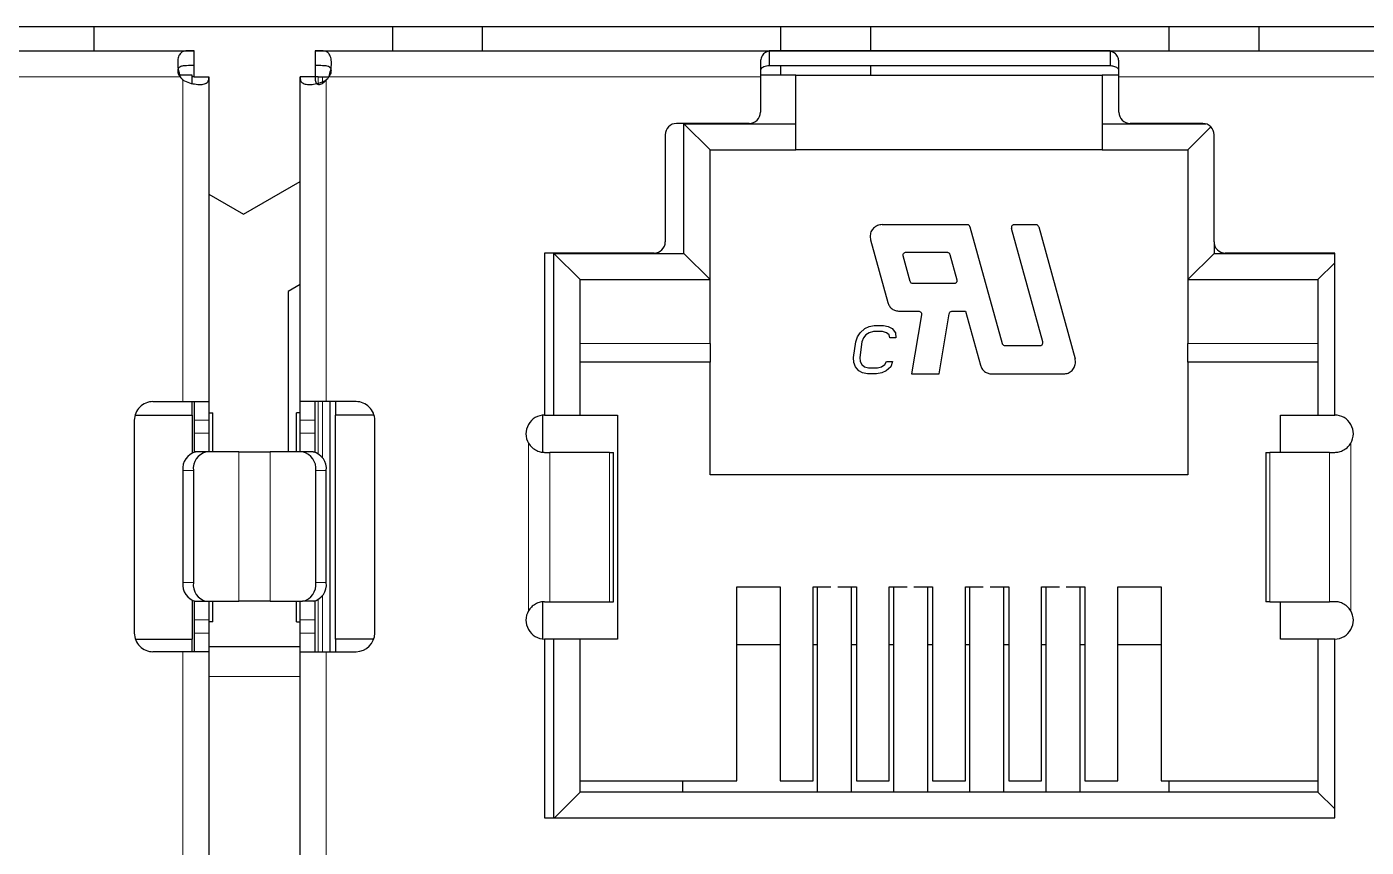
# Model space of a CAD drawing. Extents: x -260425 to 1294666, y -169889 to -2349.
# Drawn here: x 1001306 to 1001485.4, y -26464.4 to -26354.5 of the extents above; entities that cross this region are included whole.
import ezdxf

# ---------------------------------------------------------------- set-up
doc = ezdxf.new("R2010")
doc.units = 0
doc.header["$LTSCALE"] = 100
doc.layers.add('case', color=7, linetype='Continuous')

# ---------------------------------------------------------------- blocks, each defined once
blk = doc.blocks.new('АТС')
at = {"layer": 'case', "lineweight": 25}
for points in [[(3427, 113.99), (3427, 113.99), (1965, 113.99), (1965, 113.99)], [(2858, 113.99), (2858, 113.99), (2858, 110.79), (2858, 110.79)], [(2898, 110.79), (2898, 110.79), (2898, 113.99), (2898, 113.99)], [(2910, 113.99), (2910, 113.99), (2910, 110.79), (2910, 110.79)], [(2950, 110.79), (2950, 110.79), (2950, 113.99), (2950, 113.99)], [(2962, 113.99), (2962, 113.99), (2962, 110.79), (2962, 110.79)], [(3002, 110.79), (3002, 110.79), (3002, 113.99), (3002, 113.99)], [(3014, 113.99), (3014, 113.99), (3014, 110.79), (3014, 110.79)], [(2704.1, 110.79), (2704.1, 110.79), (2871.4, 110.79), (2871.4, 110.79)], [(2871.4, 108.79), (2871.4, 108.79), (2871.4, 110.79), (2871.4, 110.79)], [(2887.6, 110.79), (2887.6, 110.79), (2887.6, 108.79), (2887.6, 108.79)], [(2887.6, 110.79), (2887.6, 110.79), (3054.9, 110.79), (3054.9, 110.79)], [(2994.08, 110.76), (2994.08, 110.76), (2948.42, 110.76), (2948.42, 110.76)], [(2948.42, 110.76), (2948.42, 110.76), (2948.42, 108.78), (2948.42, 108.78)], [(2994.08, 110.76), (2994.08, 110.76), (2994.08, 108.78), (2994.08, 108.78)], [(2871.4, 107.29), (2871.4, 107.29), (2871.4, 108.79), (2871.4, 108.79)], [(2887.6, 108.79), (2887.6, 108.79), (2887.6, 107.29), (2887.6, 107.29)], [(2947.25, 109.29), (2947.25, 109.29), (2947.25, 107.29), (2947.25, 107.29)], [(2994.08, 108.78), (2994.08, 108.78), (2948.42, 108.78), (2948.42, 108.78)], [(2950, 107.49), (2950, 107.49), (2950, 108.78), (2950, 108.78)], [(2962, 108.78), (2962, 108.78), (2962, 107.49), (2962, 107.49)], [(2995.25, 107.29), (2995.25, 107.29), (2995.25, 109.29), (2995.25, 109.29)], [(2871.15, 107.49), (2871.15, 107.49), (2869.4, 107.49), (2869.4, 107.49)], [(2869.54, 107.29), (2869.64, 107.13), (2869.76, 106.99), (2869.9, 106.86)], [(2871.15, 106.37), (2871.15, 106.37), (2871.15, 107.49), (2871.15, 107.49)], [(2871.4, 107.29), (2871.4, 107.29), (2871.15, 107.29), (2871.15, 107.29)], [(2871.4, 107.29), (2871.4, 107.29), (2873.4, 107.29), (2873.4, 107.29)], [(2873.4, 107.29), (2873.4, 107.29), (2873.4, 63.79), (2873.4, 63.79)], [(2887.6, 107.29), (2887.6, 107.29), (2885.6, 107.29), (2885.6, 107.29)], [(2885.6, 63.79), (2885.6, 63.79), (2885.6, 107.29), (2885.6, 107.29)], [(2888.04, 107.29), (2888.04, 107.29), (2887.6, 107.29), (2887.6, 107.29)], [(2888.04, 107.29), (2888.04, 107.29), (2888.58, 107.29), (2888.58, 107.29)], [(2888.58, 107.29), (2888.58, 107.29), (2889.46, 107.29), (2889.46, 107.29)], [(2889.1, 106.86), (2889.24, 106.99), (2889.36, 107.13), (2889.46, 107.29)], [(2952, 107.49), (2952, 107.49), (2947.25, 107.49), (2947.25, 107.49)], [(2947.25, 107.29), (2947.25, 107.29), (2947.25, 102.54), (2947.25, 102.54)], [(2952, 100.99), (2952, 100.99), (2952, 107.49), (2952, 107.49)], [(2952, 107.49), (2952, 107.49), (2993, 107.49), (2993, 107.49)], [(2993, 107.49), (2993, 107.49), (2993, 100.99), (2993, 100.99)], [(2995.25, 107.49), (2995.25, 107.49), (2993, 107.49), (2993, 107.49)], [(2995.25, 102.54), (2995.25, 102.54), (2995.25, 107.29), (2995.25, 107.29)], [(2945.75, 101.04), (2946.58, 101.04), (2947.25, 101.71), (2947.25, 102.54)], [(2945.75, 101.04), (2945.75, 101.04), (2936, 101.04), (2936, 101.04)], [(2937, 100.99), (2937, 100.99), (2952, 100.99), (2952, 100.99)], [(2937, 83.64), (2937, 83.64), (2937, 100.99), (2937, 100.99)], [(2937, 100.99), (2937, 100.99), (2940.5, 97.49), (2940.5, 97.49)], [(2952, 97.49), (2952, 97.49), (2952, 100.99), (2952, 100.99)], [(2993, 100.99), (2993, 100.99), (3006.88, 100.99), (3006.88, 100.99)], [(2993, 100.99), (2993, 100.99), (2993, 97.49), (2993, 97.49)], [(3006.5, 101.04), (3006.5, 101.04), (2996.75, 101.04), (2996.75, 101.04)], [(3007.58, 100.57), (3007.58, 100.57), (3004.5, 97.49), (3004.5, 97.49)], [(2934.5, 99.54), (2934.5, 99.54), (2934.5, 85.19), (2934.5, 85.19)], [(3008, 85.19), (3008, 85.19), (3008, 99.54), (3008, 99.54)], [(2940.5, 97.49), (2940.5, 97.49), (2952, 97.49), (2952, 97.49)], [(2940.5, 80.14), (2940.5, 80.14), (2940.5, 97.49), (2940.5, 97.49)], [(2993, 97.49), (2993, 97.49), (2952, 97.49), (2952, 97.49)], [(2993, 97.49), (2993, 97.49), (3004.5, 97.49), (3004.5, 97.49)], [(3004.5, 97.49), (3004.5, 97.49), (3004.5, 80.14), (3004.5, 80.14)], [(2878, 88.9), (2878, 88.9), (2885.6, 93.29), (2885.6, 93.29)], [(2873.4, 91.55), (2873.4, 91.55), (2878, 88.9), (2878, 88.9)], [(2963.53, 87.49), (2963.53, 87.49), (2974.92, 87.49), (2974.92, 87.49)], [(2975.31, 87.2), (2975.31, 87.2), (2979.62, 71.59), (2979.62, 71.59)], [(2980.85, 87.09), (2980.85, 87.09), (2980.87, 86.99), (2980.87, 86.99)], [(2985.06, 71.8), (2985.06, 71.8), (2980.87, 86.99), (2980.87, 86.99)], [(2981.25, 87.49), (2981.25, 87.49), (2984.12, 87.49), (2984.12, 87.49)], [(2984.51, 87.2), (2984.51, 87.2), (2989.39, 69.52), (2989.39, 69.52)], [(2933, 83.69), (2933.83, 83.69), (2934.5, 84.36), (2934.5, 85.19)], [(2961.93, 85.89), (2961.93, 85.89), (2961.99, 85.47), (2961.99, 85.47)], [(2961.99, 85.47), (2961.99, 85.47), (2964.3, 77.07), (2964.3, 77.07)], [(3008, 85.19), (3008, 85.19), (3008, 83.64), (3008, 83.64)], [(2933, 83.69), (2933, 83.69), (2918.35, 83.69), (2918.35, 83.69)], [(2918.35, 83.69), (2918.35, 83.69), (2918.35, 61.99), (2918.35, 61.99)], [(2919.6, 83.64), (2919.6, 83.64), (2937, 83.64), (2937, 83.64)], [(2919.6, 61.99), (2919.6, 61.99), (2919.6, 83.64), (2919.6, 83.64)], [(2919.6, 83.64), (2919.6, 83.64), (2923.1, 80.14), (2923.1, 80.14)], [(2937, 83.64), (2937, 83.64), (2940.5, 80.14), (2940.5, 80.14)], [(2966.37, 83.29), (2966.37, 83.29), (2966.35, 83.39), (2966.35, 83.39)], [(2967.31, 79.89), (2967.31, 79.89), (2966.37, 83.29), (2966.37, 83.29)], [(2966.75, 83.79), (2966.75, 83.79), (2972.22, 83.79), (2972.22, 83.79)], [(2972.61, 83.5), (2972.61, 83.5), (2973.55, 80.1), (2973.55, 80.1)], [(3008, 83.64), (3008, 83.64), (3004.5, 80.14), (3004.5, 80.14)], [(3008, 83.64), (3008, 83.64), (3024.15, 83.64), (3024.15, 83.64)], [(3024.15, 83.69), (3024.15, 83.69), (3009.5, 83.69), (3009.5, 83.69)], [(3024.15, 61.99), (3024.15, 61.99), (3024.15, 83.69), (3024.15, 83.69)], [(3021.9, 80.14), (3021.9, 80.14), (3024.15, 82.39), (3024.15, 82.39)], [(2885.6, 79.46), (2885.6, 79.46), (2884, 78.54), (2884, 78.54)], [(2923.1, 61.99), (2923.1, 61.99), (2923.1, 80.14), (2923.1, 80.14)], [(2923.1, 80.14), (2923.1, 80.14), (2940.5, 80.14), (2940.5, 80.14)], [(2940.5, 71.59), (2940.5, 71.59), (2940.5, 80.14), (2940.5, 80.14)], [(2973.16, 79.59), (2973.16, 79.59), (2967.69, 79.59), (2967.69, 79.59)], [(2973.55, 80.1), (2973.55, 80.1), (2973.56, 79.99), (2973.56, 79.99)], [(3004.5, 80.14), (3004.5, 80.14), (3021.9, 80.14), (3021.9, 80.14)], [(3004.5, 80.14), (3004.5, 80.14), (3004.5, 71.59), (3004.5, 71.59)], [(3021.9, 80.14), (3021.9, 80.14), (3021.9, 61.99), (3021.9, 61.99)], [(2884, 78.54), (2884, 78.54), (2884, 57.04), (2884, 57.04)], [(2965.85, 75.89), (2965.85, 75.89), (2968.43, 75.89), (2968.43, 75.89)], [(2968.82, 75.43), (2968.82, 75.43), (2967.5, 67.49), (2967.5, 67.49)], [(2968.83, 75.49), (2968.83, 75.49), (2968.82, 75.43), (2968.82, 75.43)], [(2971.2, 67.49), (2971.2, 67.49), (2972.54, 75.56), (2972.54, 75.56)], [(2972.94, 75.89), (2972.94, 75.89), (2974.71, 75.89), (2974.71, 75.89)], [(2974.71, 75.89), (2974.71, 75.89), (2976.7, 68.67), (2976.7, 68.67)], [(2960.6, 73.02), (2960.6, 73.02), (2961.22, 73.58), (2961.22, 73.58)], [(2961.22, 73.58), (2961.22, 73.58), (2961.8, 73.85), (2961.8, 73.85)], [(2961.8, 73.85), (2961.8, 73.85), (2962.5, 73.99), (2962.5, 73.99)], [(2962.5, 73.99), (2962.5, 73.99), (2963.72, 73.99), (2963.72, 73.99)], [(2963.72, 73.99), (2963.72, 73.99), (2964.37, 73.85), (2964.37, 73.85)], [(2964.37, 73.85), (2964.37, 73.85), (2964.88, 73.58), (2964.88, 73.58)], [(2964.88, 73.58), (2964.88, 73.58), (2965.34, 73.02), (2965.34, 73.02)], [(2959.73, 69.71), (2959.73, 69.71), (2960.02, 71.78), (2960.02, 71.78)], [(2960.02, 71.78), (2960.02, 71.78), (2960.25, 72.47), (2960.25, 72.47)], [(2960.25, 72.47), (2960.25, 72.47), (2960.6, 73.02), (2960.6, 73.02)], [(2960.83, 71.78), (2960.83, 71.78), (2960.54, 69.71), (2960.54, 69.71)], [(2961.04, 72.33), (2961.04, 72.33), (2960.83, 71.78), (2960.83, 71.78)], [(2961.37, 72.75), (2961.37, 72.75), (2961.04, 72.33), (2961.04, 72.33)], [(2961.82, 73.02), (2961.82, 73.02), (2961.37, 72.75), (2961.37, 72.75)], [(2962.38, 73.16), (2962.38, 73.16), (2961.82, 73.02), (2961.82, 73.02)], [(2963.6, 73.16), (2963.6, 73.16), (2962.38, 73.16), (2962.38, 73.16)], [(2964.12, 73.02), (2964.12, 73.02), (2963.6, 73.16), (2963.6, 73.16)], [(2964.49, 72.75), (2964.49, 72.75), (2964.12, 73.02), (2964.12, 73.02)], [(2964.56, 72.33), (2964.56, 72.33), (2964.49, 72.75), (2964.49, 72.75)], [(2965.38, 72.33), (2965.38, 72.33), (2964.56, 72.33), (2964.56, 72.33)], [(2965.34, 73.02), (2965.34, 73.02), (2965.38, 72.33), (2965.38, 72.33)], [(2985.07, 71.69), (2985.07, 71.69), (2985.06, 71.8), (2985.06, 71.8)], [(2980, 71.29), (2980, 71.29), (2984.67, 71.29), (2984.67, 71.29)], [(2940.5, 69.09), (2940.5, 69.09), (2923.1, 69.09), (2923.1, 69.09)], [(2940.5, 53.99), (2940.5, 53.99), (2940.5, 69.09), (2940.5, 69.09)], [(2959.77, 69.01), (2959.77, 69.01), (2959.73, 69.71), (2959.73, 69.71)], [(2959.96, 68.46), (2959.96, 68.46), (2959.77, 69.01), (2959.77, 69.01)], [(2960.42, 67.91), (2960.42, 67.91), (2959.96, 68.46), (2959.96, 68.46)], [(2960.54, 69.71), (2960.54, 69.71), (2960.6, 69.15), (2960.6, 69.15)], [(2960.6, 69.15), (2960.6, 69.15), (2960.81, 68.74), (2960.81, 68.74)], [(2960.81, 68.74), (2960.81, 68.74), (2961.18, 68.46), (2961.18, 68.46)], [(2961.18, 68.46), (2961.18, 68.46), (2961.7, 68.32), (2961.7, 68.32)], [(2961.7, 68.32), (2961.7, 68.32), (2962.92, 68.32), (2962.92, 68.32)], [(2962.92, 68.32), (2962.92, 68.32), (2963.48, 68.46), (2963.48, 68.46)], [(2963.48, 68.46), (2963.48, 68.46), (2963.92, 68.74), (2963.92, 68.74)], [(2963.92, 68.74), (2963.92, 68.74), (2964.12, 69.15), (2964.12, 69.15)], [(2964.7, 68.46), (2964.7, 68.46), (2964.08, 67.91), (2964.08, 67.91)], [(2964.12, 69.15), (2964.12, 69.15), (2964.93, 69.15), (2964.93, 69.15)], [(2964.93, 69.15), (2964.93, 69.15), (2964.7, 68.46), (2964.7, 68.46)], [(2989.44, 69.09), (2989.44, 69.09), (2989.39, 69.52), (2989.39, 69.52)], [(3021.9, 69.09), (3021.9, 69.09), (3004.5, 69.09), (3004.5, 69.09)], [(3004.5, 69.09), (3004.5, 69.09), (3004.5, 53.99), (3004.5, 53.99)], [(2960.92, 67.63), (2960.92, 67.63), (2960.42, 67.91), (2960.42, 67.91)], [(2961.58, 67.49), (2961.58, 67.49), (2960.92, 67.63), (2960.92, 67.63)], [(2962.8, 67.49), (2962.8, 67.49), (2961.58, 67.49), (2961.58, 67.49)], [(2963.5, 67.63), (2963.5, 67.63), (2962.8, 67.49), (2962.8, 67.49)], [(2964.08, 67.91), (2964.08, 67.91), (2963.5, 67.63), (2963.5, 67.63)], [(2967.5, 67.49), (2967.5, 67.49), (2971.2, 67.49), (2971.2, 67.49)], [(2978.24, 67.49), (2978.24, 67.49), (2987.84, 67.49), (2987.84, 67.49)], [(2865.9, 63.79), (2865.9, 63.79), (2869.9, 63.79), (2869.9, 63.79)], [(2869.9, 63.79), (2869.9, 63.79), (2873.4, 63.79), (2873.4, 63.79)], [(2871.15, 61.99), (2871.15, 61.99), (2871.15, 63.79), (2871.15, 63.79)], [(2871.4, 63.79), (2871.4, 63.79), (2871.4, 61.29), (2871.4, 61.29)], [(2873.4, 63.79), (2873.4, 63.79), (2873.4, 61.29), (2873.4, 61.29)], [(2889.1, 63.79), (2889.1, 63.79), (2885.6, 63.79), (2885.6, 63.79)], [(2885.6, 61.29), (2885.6, 61.29), (2885.6, 63.79), (2885.6, 63.79)], [(2887.6, 61.29), (2887.6, 61.29), (2887.6, 63.79), (2887.6, 63.79)], [(2893.1, 63.79), (2893.1, 63.79), (2889.1, 63.79), (2889.1, 63.79)], [(2889.6, 63.79), (2889.6, 63.79), (2889.6, 30.29), (2889.6, 30.29)], [(2890.35, 63.79), (2890.35, 63.79), (2890.35, 61.99), (2890.35, 61.99)], [(2863.4, 61.29), (2863.4, 61.29), (2863.4, 32.79), (2863.4, 32.79)], [(2863.5, 61.99), (2863.5, 61.99), (2871.15, 61.99), (2871.15, 61.99)], [(2871.15, 61.99), (2871.15, 61.99), (2871.15, 56.93), (2871.15, 56.93)], [(2871.4, 61.29), (2871.4, 61.29), (2871.4, 59.54), (2871.4, 59.54)], [(2873.4, 62.29), (2873.4, 62.29), (2873.9, 62.29), (2873.9, 62.29)], [(2873.4, 61.29), (2873.4, 61.29), (2873.4, 59.54), (2873.4, 59.54)], [(2873.9, 57.04), (2873.9, 57.04), (2873.9, 62.29), (2873.9, 62.29)], [(2885.6, 62.29), (2885.6, 62.29), (2885.1, 62.29), (2885.1, 62.29)], [(2885.1, 57.04), (2885.1, 57.04), (2885.1, 62.29), (2885.1, 62.29)], [(2885.6, 59.54), (2885.6, 59.54), (2885.6, 61.29), (2885.6, 61.29)], [(2887.6, 59.54), (2887.6, 59.54), (2887.6, 61.29), (2887.6, 61.29)], [(2895.5, 61.99), (2895.5, 61.99), (2890.35, 61.99), (2890.35, 61.99)], [(2890.35, 31.99), (2890.35, 31.99), (2890.35, 61.99), (2890.35, 61.99)], [(2895.6, 32.79), (2895.6, 32.79), (2895.6, 61.29), (2895.6, 61.29)], [(2918.1, 57.02), (2918.1, 57.02), (2918.1, 61.98), (2918.1, 61.98)], [(2918.35, 61.99), (2918.35, 61.99), (2919.6, 61.99), (2919.6, 61.99)], [(2919.6, 61.99), (2919.6, 61.99), (2923.1, 61.99), (2923.1, 61.99)], [(2923.1, 61.99), (2923.1, 61.99), (2928.1, 61.99), (2928.1, 61.99)], [(2928.1, 61.99), (2928.1, 61.99), (2928.1, 31.99), (2928.1, 31.99)], [(3016.9, 56.99), (3016.9, 56.99), (3016.9, 61.99), (3016.9, 61.99)], [(3016.9, 61.99), (3016.9, 61.99), (3021.9, 61.99), (3021.9, 61.99)], [(3021.9, 61.99), (3021.9, 61.99), (3024.15, 61.99), (3024.15, 61.99)], [(2871.4, 59.54), (2871.4, 59.54), (2871.4, 57.04), (2871.4, 57.04)], [(2873.4, 59.54), (2873.4, 59.54), (2873.4, 57.04), (2873.4, 57.04)], [(2885.6, 57.04), (2885.6, 57.04), (2885.6, 59.54), (2885.6, 59.54)], [(2887.6, 57.04), (2887.6, 57.04), (2887.6, 59.54), (2887.6, 59.54)], [(2871.67, 57.04), (2870.51, 56.81), (2869.74, 55.71), (2869.9, 54.54)], [(2873.08, 57.04), (2871.92, 56.81), (2871.15, 55.71), (2871.31, 54.54)], [(2871.67, 57.04), (2871.67, 57.04), (2871.4, 57.04), (2871.4, 57.04)], [(2871.4, 57.04), (2871.4, 57.04), (2871.4, 57.01), (2871.4, 57.01)], [(2873.08, 57.04), (2873.08, 57.04), (2871.67, 57.04), (2871.67, 57.04)], [(2877.41, 57.04), (2877.41, 57.04), (2873.08, 57.04), (2873.08, 57.04)], [(2877.41, 57.04), (2877.41, 57.04), (2879.5, 57.04), (2879.5, 57.04)], [(2879.5, 57.04), (2879.5, 57.04), (2881.59, 57.04), (2881.59, 57.04)], [(2885.92, 57.04), (2885.92, 57.04), (2881.59, 57.04), (2881.59, 57.04)], [(2887.69, 54.54), (2887.85, 55.71), (2887.08, 56.81), (2885.92, 57.04)], [(2887.33, 57.04), (2887.33, 57.04), (2885.92, 57.04), (2885.92, 57.04)], [(2889.1, 54.54), (2889.27, 55.71), (2888.49, 56.81), (2887.33, 57.04)], [(2887.33, 57.04), (2887.33, 57.04), (2887.6, 57.04), (2887.6, 57.04)], [(2887.6, 57.01), (2887.6, 57.01), (2887.6, 57.04), (2887.6, 57.04)], [(2918.35, 56.99), (2918.35, 56.99), (2919.04, 56.99), (2919.04, 56.99)], [(2927.03, 56.99), (2927.03, 56.99), (2919.04, 56.99), (2919.04, 56.99)], [(2927.03, 56.99), (2927.03, 56.99), (2927.56, 56.99), (2927.56, 56.99)], [(2927.56, 36.99), (2927.56, 36.99), (2927.56, 56.99), (2927.56, 56.99)], [(3014.94, 56.99), (3014.94, 56.99), (3014.94, 36.99), (3014.94, 36.99)], [(3014.94, 56.99), (3014.94, 56.99), (3015.46, 56.99), (3015.46, 56.99)], [(3015.46, 56.99), (3015.46, 56.99), (3015.47, 56.99), (3015.47, 56.99)], [(3023.46, 56.99), (3023.46, 56.99), (3015.47, 56.99), (3015.47, 56.99)], [(3023.46, 56.99), (3023.46, 56.99), (3024.15, 56.99), (3024.15, 56.99)], [(2869.9, 54.54), (2869.9, 54.54), (2869.9, 39.54), (2869.9, 39.54)], [(2871.31, 54.54), (2871.31, 54.54), (2871.31, 39.54), (2871.31, 39.54)], [(2887.69, 39.54), (2887.69, 39.54), (2887.69, 54.54), (2887.69, 54.54)], [(2889.1, 39.54), (2889.1, 39.54), (2889.1, 54.54), (2889.1, 54.54)], [(3004.5, 53.99), (3004.5, 53.99), (2940.5, 53.99), (2940.5, 53.99)], [(2869.9, 39.54), (2869.74, 38.37), (2870.51, 37.28), (2871.67, 37.04)], [(2871.31, 39.54), (2871.15, 38.37), (2871.92, 37.28), (2873.08, 37.04)], [(2885.92, 37.04), (2887.08, 37.28), (2887.85, 38.37), (2887.69, 39.54)], [(2887.33, 37.04), (2888.49, 37.28), (2889.27, 38.37), (2889.1, 39.54)], [(2944.1, 38.99), (2944.1, 38.99), (2949.9, 38.99), (2949.9, 38.99)], [(2944.1, 12.99), (2944.1, 12.99), (2944.1, 38.99), (2944.1, 38.99)], [(2949.9, 38.99), (2949.9, 38.99), (2949.9, 12.99), (2949.9, 12.99)], [(2954.3, 38.99), (2954.3, 38.99), (2956.69, 38.99), (2956.69, 38.99)], [(2954.3, 12.99), (2954.3, 12.99), (2954.3, 38.99), (2954.3, 38.99)], [(2954.85, 38.99), (2954.85, 38.99), (2954.85, 11.49), (2954.85, 11.49)], [(2957.61, 38.99), (2957.61, 38.99), (2960.1, 38.99), (2960.1, 38.99)], [(2959.45, 11.49), (2959.45, 11.49), (2959.45, 38.99), (2959.45, 38.99)], [(2960.1, 38.99), (2960.1, 38.99), (2960.1, 12.99), (2960.1, 12.99)], [(2964.5, 38.99), (2964.5, 38.99), (2966.89, 38.99), (2966.89, 38.99)], [(2964.5, 12.99), (2964.5, 12.99), (2964.5, 38.99), (2964.5, 38.99)], [(2965.05, 38.99), (2965.05, 38.99), (2965.05, 11.49), (2965.05, 11.49)], [(2967.81, 38.99), (2967.81, 38.99), (2970.3, 38.99), (2970.3, 38.99)], [(2969.65, 11.49), (2969.65, 11.49), (2969.65, 38.99), (2969.65, 38.99)], [(2970.3, 38.99), (2970.3, 38.99), (2970.3, 12.99), (2970.3, 12.99)], [(2974.7, 38.99), (2974.7, 38.99), (2977.09, 38.99), (2977.09, 38.99)], [(2974.7, 12.99), (2974.7, 12.99), (2974.7, 38.99), (2974.7, 38.99)], [(2975.25, 38.99), (2975.25, 38.99), (2975.25, 11.49), (2975.25, 11.49)], [(2978.01, 38.99), (2978.01, 38.99), (2980.5, 38.99), (2980.5, 38.99)], [(2979.85, 11.49), (2979.85, 11.49), (2979.85, 38.99), (2979.85, 38.99)], [(2980.5, 38.99), (2980.5, 38.99), (2980.5, 12.99), (2980.5, 12.99)], [(2984.9, 38.99), (2984.9, 38.99), (2987.29, 38.99), (2987.29, 38.99)], [(2984.9, 12.99), (2984.9, 12.99), (2984.9, 38.99), (2984.9, 38.99)], [(2985.45, 38.99), (2985.45, 38.99), (2985.45, 11.49), (2985.45, 11.49)], [(2988.21, 38.99), (2988.21, 38.99), (2990.7, 38.99), (2990.7, 38.99)], [(2990.05, 11.49), (2990.05, 11.49), (2990.05, 38.99), (2990.05, 38.99)], [(2990.7, 38.99), (2990.7, 38.99), (2990.7, 12.99), (2990.7, 12.99)], [(2995.1, 38.99), (2995.1, 38.99), (3000.9, 38.99), (3000.9, 38.99)], [(2995.1, 12.99), (2995.1, 12.99), (2995.1, 38.99), (2995.1, 38.99)], [(3000.9, 38.99), (3000.9, 38.99), (3000.9, 12.99), (3000.9, 12.99)], [(2871.15, 37.15), (2871.15, 37.15), (2871.15, 31.99), (2871.15, 31.99)], [(2871.4, 37.07), (2871.4, 37.07), (2871.4, 37.04), (2871.4, 37.04)], [(2871.4, 37.04), (2871.4, 37.04), (2871.67, 37.04), (2871.67, 37.04)], [(2871.4, 37.04), (2871.4, 37.04), (2871.4, 34.54), (2871.4, 34.54)], [(2871.67, 37.04), (2871.67, 37.04), (2873.08, 37.04), (2873.08, 37.04)], [(2873.08, 37.04), (2873.08, 37.04), (2877.41, 37.04), (2877.41, 37.04)], [(2873.4, 37.04), (2873.4, 37.04), (2873.4, 34.54), (2873.4, 34.54)], [(2873.9, 34.29), (2873.9, 34.29), (2873.9, 37.04), (2873.9, 37.04)], [(2879.5, 37.04), (2879.5, 37.04), (2877.41, 37.04), (2877.41, 37.04)], [(2881.59, 37.04), (2881.59, 37.04), (2879.5, 37.04), (2879.5, 37.04)], [(2881.59, 37.04), (2881.59, 37.04), (2885.92, 37.04), (2885.92, 37.04)], [(2885.1, 34.29), (2885.1, 34.29), (2885.1, 37.04), (2885.1, 37.04)], [(2885.6, 34.54), (2885.6, 34.54), (2885.6, 37.04), (2885.6, 37.04)], [(2887.33, 37.04), (2887.33, 37.04), (2885.92, 37.04), (2885.92, 37.04)], [(2887.6, 37.04), (2887.6, 37.04), (2887.33, 37.04), (2887.33, 37.04)], [(2887.6, 37.04), (2887.6, 37.04), (2887.6, 37.07), (2887.6, 37.07)], [(2887.6, 34.54), (2887.6, 34.54), (2887.6, 37.04), (2887.6, 37.04)], [(2918.1, 32.01), (2918.1, 32.01), (2918.1, 36.96), (2918.1, 36.96)], [(2918.35, 36.99), (2918.35, 36.99), (2919.04, 36.99), (2919.04, 36.99)], [(2919.04, 36.99), (2919.04, 36.99), (2927.03, 36.99), (2927.03, 36.99)], [(2927.03, 36.99), (2927.03, 36.99), (2927.56, 36.99), (2927.56, 36.99)], [(3015.46, 36.99), (3015.46, 36.99), (3014.94, 36.99), (3014.94, 36.99)], [(3015.47, 36.99), (3015.47, 36.99), (3015.46, 36.99), (3015.46, 36.99)], [(3015.47, 36.99), (3015.47, 36.99), (3023.46, 36.99), (3023.46, 36.99)], [(3016.9, 31.99), (3016.9, 31.99), (3016.9, 36.99), (3016.9, 36.99)], [(3024.15, 36.99), (3024.15, 36.99), (3023.46, 36.99), (3023.46, 36.99)], [(2871.4, 34.54), (2871.4, 34.54), (2871.4, 32.79), (2871.4, 32.79)], [(2873.4, 34.54), (2873.4, 34.54), (2873.4, 32.79), (2873.4, 32.79)], [(2873.9, 34.29), (2873.9, 34.29), (2873.4, 34.29), (2873.4, 34.29)], [(2885.1, 34.29), (2885.1, 34.29), (2885.6, 34.29), (2885.6, 34.29)], [(2885.6, 32.79), (2885.6, 32.79), (2885.6, 34.54), (2885.6, 34.54)], [(2887.6, 32.79), (2887.6, 32.79), (2887.6, 34.54), (2887.6, 34.54)], [(2871.4, 32.79), (2871.4, 32.79), (2871.4, 30.29), (2871.4, 30.29)], [(2873.4, 32.79), (2873.4, 32.79), (2873.4, 30.29), (2873.4, 30.29)], [(2885.6, 30.29), (2885.6, 30.29), (2885.6, 32.79), (2885.6, 32.79)], [(2887.6, 30.29), (2887.6, 30.29), (2887.6, 32.79), (2887.6, 32.79)], [(2893.1, 30.29), (2894.48, 30.29), (2895.6, 31.41), (2895.6, 32.79)], [(2863.53, 31.99), (2863.53, 31.99), (2871.15, 31.99), (2871.15, 31.99)], [(2871.15, 30.29), (2871.15, 30.29), (2871.15, 31.99), (2871.15, 31.99)], [(2873.4, 30.99), (2873.4, 30.99), (2885.6, 30.99), (2885.6, 30.99)], [(2890.35, 31.99), (2890.35, 31.99), (2890.35, 30.29), (2890.35, 30.29)], [(2895.47, 31.99), (2895.47, 31.99), (2890.35, 31.99), (2890.35, 31.99)], [(2919.6, 31.99), (2919.6, 31.99), (2918.35, 31.99), (2918.35, 31.99)], [(2918.35, 31.99), (2918.35, 31.99), (2918.35, 8.04), (2918.35, 8.04)], [(2919.6, 8.04), (2919.6, 8.04), (2919.6, 31.99), (2919.6, 31.99)], [(2923.1, 31.99), (2923.1, 31.99), (2919.6, 31.99), (2919.6, 31.99)], [(2923.1, 11.49), (2923.1, 11.49), (2923.1, 31.99), (2923.1, 31.99)], [(2928.1, 31.99), (2928.1, 31.99), (2923.1, 31.99), (2923.1, 31.99)], [(2949.9, 31.19), (2949.9, 31.19), (2944.1, 31.19), (2944.1, 31.19)], [(2954.85, 31.19), (2954.85, 31.19), (2954.3, 31.19), (2954.3, 31.19)], [(2960.1, 31.19), (2960.1, 31.19), (2959.45, 31.19), (2959.45, 31.19)], [(2965.05, 31.19), (2965.05, 31.19), (2964.5, 31.19), (2964.5, 31.19)], [(2970.3, 31.19), (2970.3, 31.19), (2969.65, 31.19), (2969.65, 31.19)], [(2975.25, 31.19), (2975.25, 31.19), (2974.7, 31.19), (2974.7, 31.19)], [(2980.5, 31.19), (2980.5, 31.19), (2979.85, 31.19), (2979.85, 31.19)], [(2985.45, 31.19), (2985.45, 31.19), (2984.9, 31.19), (2984.9, 31.19)], [(2990.7, 31.19), (2990.7, 31.19), (2990.05, 31.19), (2990.05, 31.19)], [(3000.9, 31.19), (3000.9, 31.19), (2995.1, 31.19), (2995.1, 31.19)], [(3021.9, 31.99), (3021.9, 31.99), (3016.9, 31.99), (3016.9, 31.99)], [(3021.9, 31.99), (3021.9, 31.99), (3021.9, 11.49), (3021.9, 11.49)], [(3024.15, 31.99), (3024.15, 31.99), (3021.9, 31.99), (3021.9, 31.99)], [(3024.15, 8.04), (3024.15, 8.04), (3024.15, 31.99), (3024.15, 31.99)], [(2869.9, 30.29), (2869.9, 30.29), (2865.9, 30.29), (2865.9, 30.29)], [(2873.4, 30.29), (2873.4, 30.29), (2869.9, 30.29), (2869.9, 30.29)], [(2873.4, 30.29), (2873.4, 30.29), (2873.4, -61.71), (2873.4, -61.71)], [(2885.6, -61.71), (2885.6, -61.71), (2885.6, 30.29), (2885.6, 30.29)], [(2885.6, 30.29), (2885.6, 30.29), (2889.1, 30.29), (2889.1, 30.29)], [(2889.1, 30.29), (2889.1, 30.29), (2893.1, 30.29), (2893.1, 30.29)], [(2923.1, 12.99), (2923.1, 12.99), (2939.7, 12.99), (2939.7, 12.99)], [(2936.85, 11.49), (2936.85, 11.49), (2936.85, 12.99), (2936.85, 12.99)], [(2939.7, 12.99), (2939.7, 12.99), (2944.1, 12.99), (2944.1, 12.99)], [(2949.9, 12.99), (2949.9, 12.99), (2954.3, 12.99), (2954.3, 12.99)], [(2960.1, 12.99), (2960.1, 12.99), (2964.5, 12.99), (2964.5, 12.99)], [(2970.3, 12.99), (2970.3, 12.99), (2974.7, 12.99), (2974.7, 12.99)], [(2980.5, 12.99), (2980.5, 12.99), (2984.9, 12.99), (2984.9, 12.99)], [(2990.7, 12.99), (2990.7, 12.99), (2995.1, 12.99), (2995.1, 12.99)], [(3000.9, 12.99), (3000.9, 12.99), (3005.3, 12.99), (3005.3, 12.99)], [(3001.95, 12.99), (3001.95, 12.99), (3001.95, 11.49), (3001.95, 11.49)], [(3005.3, 12.99), (3005.3, 12.99), (3021.9, 12.99), (3021.9, 12.99)], [(2919.65, 8.04), (2919.65, 8.04), (2923.1, 11.49), (2923.1, 11.49)], [(3021.9, 11.49), (3021.9, 11.49), (2923.1, 11.49), (2923.1, 11.49)], [(3024.15, 9.24), (3024.15, 9.24), (3021.9, 11.49), (3021.9, 11.49)], [(2918.35, 8.04), (2918.35, 8.04), (3024.15, 8.04), (3024.15, 8.04)]]:
    blk.add_open_spline(points, degree=3, dxfattribs=at)
for points, knots in [([(2871.4, 110.79), (2871.26, 110.79), (2871.13, 110.79), (2871, 110.79), (2871, 110.79), (2870.85, 110.79), (2870.71, 110.79), (2870.58, 110.78), (2870.58, 110.78), (2870.39, 110.77), (2870.23, 110.76), (2870.08, 110.72), (2870.08, 110.72), (2869.89, 110.67), (2869.73, 110.59), (2869.61, 110.47), (2869.61, 110.47), (2869.48, 110.34), (2869.39, 110.18), (2869.33, 109.98), (2869.33, 109.98), (2869.26, 109.77), (2869.22, 109.53), (2869.21, 109.25), (2869.21, 109.25), (2869.2, 108.97), (2869.22, 108.66), (2869.27, 108.34), (2869.27, 108.34), (2869.33, 107.99), (2869.44, 107.64), (2869.54, 107.29)], [0, 0, 0, 0, 0.111111, 0.111111, 0.111111, 0.111111, 0.222222, 0.222222, 0.222222, 0.222222, 0.333333, 0.333333, 0.333333, 0.333333, 0.444444, 0.444444, 0.444444, 0.444444, 0.555556, 0.555556, 0.555556, 0.555556, 0.666667, 0.666667, 0.666667, 0.666667, 0.777778, 0.777778, 0.777778, 0.777778, 1, 1, 1, 1]), ([(2889.46, 107.29), (2889.55, 107.59), (2889.64, 107.89), (2889.7, 108.18), (2889.7, 108.18), (2889.77, 108.5), (2889.79, 108.81), (2889.79, 109.1), (2889.79, 109.1), (2889.79, 109.39), (2889.76, 109.66), (2889.7, 109.88), (2889.7, 109.88), (2889.64, 110.11), (2889.55, 110.29), (2889.43, 110.43), (2889.43, 110.43), (2889.3, 110.57), (2889.14, 110.66), (2888.93, 110.72), (2888.93, 110.72), (2888.79, 110.75), (2888.63, 110.77), (2888.45, 110.78), (2888.45, 110.78), (2888.3, 110.79), (2888.14, 110.79), (2887.97, 110.79), (2887.97, 110.79), (2887.85, 110.79), (2887.73, 110.79), (2887.6, 110.79)], [0, 0, 0, 0, 0.111111, 0.111111, 0.111111, 0.111111, 0.222222, 0.222222, 0.222222, 0.222222, 0.333333, 0.333333, 0.333333, 0.333333, 0.444444, 0.444444, 0.444444, 0.444444, 0.555556, 0.555556, 0.555556, 0.555556, 0.666667, 0.666667, 0.666667, 0.666667, 0.777778, 0.777778, 0.777778, 0.777778, 1, 1, 1, 1]), ([(2948.42, 110.76), (2948.21, 110.68), (2947.99, 110.6), (2947.79, 110.45), (2947.79, 110.45), (2947.63, 110.32), (2947.48, 110.16), (2947.4, 109.94), (2947.4, 109.94), (2947.32, 109.75), (2947.28, 109.52), (2947.25, 109.29)], [0, 0, 0, 0, 0.25, 0.25, 0.25, 0.25, 0.5, 0.5, 0.5, 0.5, 1, 1, 1, 1]), ([(2995.25, 109.29), (2995.23, 109.48), (2995.2, 109.67), (2995.15, 109.83), (2995.15, 109.83), (2995.08, 110.06), (2994.94, 110.24), (2994.79, 110.37), (2994.79, 110.37), (2994.58, 110.56), (2994.33, 110.66), (2994.08, 110.76)], [0, 0, 0, 0, 0.25, 0.25, 0.25, 0.25, 0.5, 0.5, 0.5, 0.5, 1, 1, 1, 1]), ([(2871.4, 108.79), (2871.06, 108.8), (2870.71, 108.8), (2870.39, 108.78), (2870.39, 108.78), (2870.18, 108.77), (2869.99, 108.76), (2869.81, 108.72), (2869.81, 108.72), (2869.75, 108.7), (2869.69, 108.69), (2869.64, 108.66), (2869.64, 108.66), (2869.53, 108.62), (2869.43, 108.56), (2869.35, 108.48), (2869.35, 108.48), (2869.3, 108.42), (2869.26, 108.35), (2869.24, 108.27), (2869.24, 108.27), (2869.21, 108.19), (2869.2, 108.09), (2869.21, 108), (2869.21, 108), (2869.22, 107.91), (2869.24, 107.82), (2869.28, 107.73), (2869.28, 107.73), (2869.31, 107.64), (2869.36, 107.55), (2869.41, 107.46), (2869.41, 107.46), (2869.45, 107.4), (2869.5, 107.35), (2869.54, 107.29)], [0, 0, 0, 0, 0.1, 0.1, 0.1, 0.1, 0.2, 0.2, 0.2, 0.2, 0.3, 0.3, 0.3, 0.3, 0.4, 0.4, 0.4, 0.4, 0.5, 0.5, 0.5, 0.5, 0.6, 0.6, 0.6, 0.6, 0.7, 0.7, 0.7, 0.7, 0.8, 0.8, 0.8, 0.8, 1, 1, 1, 1]), ([(2889.46, 107.29), (2889.54, 107.4), (2889.62, 107.51), (2889.68, 107.63), (2889.68, 107.63), (2889.73, 107.72), (2889.76, 107.82), (2889.78, 107.92), (2889.78, 107.92), (2889.79, 108.01), (2889.8, 108.11), (2889.78, 108.19), (2889.78, 108.19), (2889.77, 108.27), (2889.74, 108.34), (2889.71, 108.4), (2889.71, 108.4), (2889.67, 108.47), (2889.61, 108.52), (2889.55, 108.57), (2889.55, 108.57), (2889.46, 108.63), (2889.35, 108.68), (2889.22, 108.71), (2889.22, 108.71), (2889.04, 108.76), (2888.83, 108.77), (2888.62, 108.78), (2888.62, 108.78), (2888.29, 108.8), (2887.95, 108.8), (2887.6, 108.79)], [0, 0, 0, 0, 0.111111, 0.111111, 0.111111, 0.111111, 0.222222, 0.222222, 0.222222, 0.222222, 0.333333, 0.333333, 0.333333, 0.333333, 0.444444, 0.444444, 0.444444, 0.444444, 0.555556, 0.555556, 0.555556, 0.555556, 0.666667, 0.666667, 0.666667, 0.666667, 0.777778, 0.777778, 0.777778, 0.777778, 1, 1, 1, 1]), ([(2948.42, 108.78), (2948.17, 108.74), (2947.92, 108.7), (2947.7, 108.61), (2947.7, 108.61), (2947.61, 108.57), (2947.53, 108.53), (2947.46, 108.48), (2947.46, 108.48), (2947.39, 108.43), (2947.32, 108.37), (2947.29, 108.29), (2947.29, 108.29), (2947.27, 108.25), (2947.26, 108.2), (2947.25, 108.15)], [0, 0, 0, 0, 0.2, 0.2, 0.2, 0.2, 0.4, 0.4, 0.4, 0.4, 0.6, 0.6, 0.6, 0.6, 1, 1, 1, 1]), ([(2995.25, 108.15), (2995.24, 108.2), (2995.23, 108.26), (2995.2, 108.3), (2995.2, 108.3), (2995.17, 108.37), (2995.12, 108.41), (2995.07, 108.46), (2995.07, 108.46), (2994.93, 108.57), (2994.76, 108.64), (2994.59, 108.68), (2994.59, 108.68), (2994.42, 108.73), (2994.25, 108.75), (2994.08, 108.78)], [0, 0, 0, 0, 0.2, 0.2, 0.2, 0.2, 0.4, 0.4, 0.4, 0.4, 0.6, 0.6, 0.6, 0.6, 1, 1, 1, 1]), ([(2869.9, 106.86), (2870.2, 106.72), (2870.5, 106.58), (2870.8, 106.48), (2870.8, 106.48), (2871.1, 106.38), (2871.41, 106.33), (2871.69, 106.3), (2871.69, 106.3), (2871.98, 106.26), (2872.25, 106.26), (2872.47, 106.28), (2872.47, 106.28), (2872.7, 106.31), (2872.89, 106.36), (2873.04, 106.45), (2873.04, 106.45), (2873.18, 106.53), (2873.29, 106.65), (2873.34, 106.82), (2873.34, 106.82), (2873.38, 106.95), (2873.39, 107.12), (2873.4, 107.29)], [0, 0, 0, 0, 0.142857, 0.142857, 0.142857, 0.142857, 0.285714, 0.285714, 0.285714, 0.285714, 0.428571, 0.428571, 0.428571, 0.428571, 0.571429, 0.571429, 0.571429, 0.571429, 0.714286, 0.714286, 0.714286, 0.714286, 1, 1, 1, 1]), ([(2885.6, 107.29), (2885.61, 107.12), (2885.62, 106.94), (2885.67, 106.8), (2885.67, 106.8), (2885.71, 106.66), (2885.8, 106.56), (2885.92, 106.48), (2885.92, 106.48), (2886.05, 106.39), (2886.22, 106.33), (2886.43, 106.29), (2886.43, 106.29), (2886.65, 106.26), (2886.91, 106.26), (2887.2, 106.28), (2887.2, 106.28), (2887.48, 106.31), (2887.79, 106.36), (2888.1, 106.45), (2888.1, 106.45), (2888.43, 106.55), (2888.77, 106.71), (2889.1, 106.86)], [0, 0, 0, 0, 0.142857, 0.142857, 0.142857, 0.142857, 0.285714, 0.285714, 0.285714, 0.285714, 0.428571, 0.428571, 0.428571, 0.428571, 0.571429, 0.571429, 0.571429, 0.571429, 0.714286, 0.714286, 0.714286, 0.714286, 1, 1, 1, 1]), ([(2887.6, 107.29), (2887.6, 107.08), (2887.61, 106.87), (2887.65, 106.7), (2887.65, 106.7), (2887.67, 106.6), (2887.71, 106.52), (2887.75, 106.45), (2887.75, 106.45), (2887.81, 106.38), (2887.87, 106.33), (2887.95, 106.3), (2887.95, 106.3), (2888.03, 106.27), (2888.11, 106.26), (2888.2, 106.27), (2888.2, 106.27), (2888.28, 106.28), (2888.37, 106.3), (2888.45, 106.33), (2888.45, 106.33), (2888.54, 106.37), (2888.62, 106.42), (2888.71, 106.47), (2888.71, 106.47), (2888.83, 106.56), (2888.94, 106.66), (2889.04, 106.78), (2889.04, 106.78), (2889.06, 106.81), (2889.08, 106.83), (2889.1, 106.86)], [0, 0, 0, 0, 0.111111, 0.111111, 0.111111, 0.111111, 0.222222, 0.222222, 0.222222, 0.222222, 0.333333, 0.333333, 0.333333, 0.333333, 0.444444, 0.444444, 0.444444, 0.444444, 0.555556, 0.555556, 0.555556, 0.555556, 0.666667, 0.666667, 0.666667, 0.666667, 0.777778, 0.777778, 0.777778, 0.777778, 1, 1, 1, 1]), ([(2995.25, 102.54), (2995.25, 102.15), (2995.41, 101.76), (2995.69, 101.48), (2995.69, 101.48), (2995.97, 101.2), (2996.35, 101.04), (2996.75, 101.04)], [0, 0, 0, 0, 0.333333, 0.333333, 0.333333, 0.333333, 1, 1, 1, 1]), ([(2936, 101.04), (2935.6, 101.04), (2935.22, 100.88), (2934.94, 100.6), (2934.94, 100.6), (2934.66, 100.32), (2934.5, 99.94), (2934.5, 99.54)], [0, 0, 0, 0, 0.333333, 0.333333, 0.333333, 0.333333, 1, 1, 1, 1]), ([(3008, 99.54), (3008, 99.94), (3007.84, 100.32), (3007.56, 100.6), (3007.56, 100.6), (3007.28, 100.88), (3006.9, 101.04), (3006.5, 101.04)], [0, 0, 0, 0, 0.333333, 0.333333, 0.333333, 0.333333, 1, 1, 1, 1]), ([(2963.53, 87.49), (2963.32, 87.47), (2963.11, 87.44), (2962.92, 87.37), (2962.92, 87.37), (2962.72, 87.3), (2962.55, 87.17), (2962.4, 87.02), (2962.4, 87.02), (2962.25, 86.87), (2962.12, 86.7), (2962.05, 86.51), (2962.05, 86.51), (2961.98, 86.31), (2961.95, 86.1), (2961.93, 85.89)], [0, 0, 0, 0, 0.2, 0.2, 0.2, 0.2, 0.4, 0.4, 0.4, 0.4, 0.6, 0.6, 0.6, 0.6, 1, 1, 1, 1]), ([(2975.31, 87.2), (2975.29, 87.24), (2975.28, 87.28), (2975.25, 87.32), (2975.25, 87.32), (2975.23, 87.35), (2975.2, 87.38), (2975.17, 87.41), (2975.17, 87.41), (2975.13, 87.44), (2975.09, 87.46), (2975.05, 87.47), (2975.05, 87.47), (2975.01, 87.48), (2974.97, 87.49), (2974.92, 87.49)], [0, 0, 0, 0, 0.2, 0.2, 0.2, 0.2, 0.4, 0.4, 0.4, 0.4, 0.6, 0.6, 0.6, 0.6, 1, 1, 1, 1]), ([(2981.25, 87.49), (2981.2, 87.49), (2981.15, 87.48), (2981.1, 87.46), (2981.1, 87.46), (2981.05, 87.44), (2981.01, 87.41), (2980.97, 87.38), (2980.97, 87.38), (2980.93, 87.34), (2980.9, 87.29), (2980.88, 87.25), (2980.88, 87.25), (2980.87, 87.2), (2980.86, 87.15), (2980.85, 87.09)], [0, 0, 0, 0, 0.2, 0.2, 0.2, 0.2, 0.4, 0.4, 0.4, 0.4, 0.6, 0.6, 0.6, 0.6, 1, 1, 1, 1]), ([(2984.51, 87.2), (2984.49, 87.24), (2984.48, 87.28), (2984.46, 87.32), (2984.46, 87.32), (2984.43, 87.35), (2984.4, 87.38), (2984.37, 87.41), (2984.37, 87.41), (2984.33, 87.44), (2984.29, 87.46), (2984.25, 87.47), (2984.25, 87.47), (2984.21, 87.48), (2984.17, 87.49), (2984.12, 87.49)], [0, 0, 0, 0, 0.2, 0.2, 0.2, 0.2, 0.4, 0.4, 0.4, 0.4, 0.6, 0.6, 0.6, 0.6, 1, 1, 1, 1]), ([(3008, 85.19), (3008, 84.8), (3008.16, 84.41), (3008.44, 84.13), (3008.44, 84.13), (3008.72, 83.85), (3009.1, 83.69), (3009.5, 83.69)], [0, 0, 0, 0, 0.333333, 0.333333, 0.333333, 0.333333, 1, 1, 1, 1]), ([(2966.35, 83.39), (2966.36, 83.45), (2966.37, 83.5), (2966.38, 83.55), (2966.38, 83.55), (2966.4, 83.59), (2966.43, 83.64), (2966.47, 83.68), (2966.47, 83.68), (2966.51, 83.71), (2966.55, 83.74), (2966.6, 83.76), (2966.6, 83.76), (2966.65, 83.78), (2966.7, 83.79), (2966.75, 83.79)], [0, 0, 0, 0, 0.2, 0.2, 0.2, 0.2, 0.4, 0.4, 0.4, 0.4, 0.6, 0.6, 0.6, 0.6, 1, 1, 1, 1]), ([(2972.22, 83.79), (2972.27, 83.79), (2972.31, 83.78), (2972.35, 83.77), (2972.35, 83.77), (2972.39, 83.76), (2972.43, 83.74), (2972.47, 83.71), (2972.47, 83.71), (2972.5, 83.68), (2972.53, 83.65), (2972.56, 83.62), (2972.56, 83.62), (2972.58, 83.58), (2972.59, 83.54), (2972.61, 83.5)], [0, 0, 0, 0, 0.2, 0.2, 0.2, 0.2, 0.4, 0.4, 0.4, 0.4, 0.6, 0.6, 0.6, 0.6, 1, 1, 1, 1]), ([(2967.69, 79.59), (2967.65, 79.6), (2967.61, 79.6), (2967.56, 79.61), (2967.56, 79.61), (2967.52, 79.63), (2967.48, 79.65), (2967.45, 79.67), (2967.45, 79.67), (2967.41, 79.7), (2967.38, 79.73), (2967.36, 79.77), (2967.36, 79.77), (2967.34, 79.81), (2967.32, 79.85), (2967.31, 79.89)], [0, 0, 0, 0, 0.2, 0.2, 0.2, 0.2, 0.4, 0.4, 0.4, 0.4, 0.6, 0.6, 0.6, 0.6, 1, 1, 1, 1]), ([(2973.56, 79.99), (2973.56, 79.94), (2973.55, 79.89), (2973.53, 79.84), (2973.53, 79.84), (2973.51, 79.79), (2973.48, 79.75), (2973.44, 79.71), (2973.44, 79.71), (2973.41, 79.67), (2973.36, 79.64), (2973.31, 79.62), (2973.31, 79.62), (2973.27, 79.61), (2973.21, 79.6), (2973.16, 79.59)], [0, 0, 0, 0, 0.2, 0.2, 0.2, 0.2, 0.4, 0.4, 0.4, 0.4, 0.6, 0.6, 0.6, 0.6, 1, 1, 1, 1]), ([(2964.3, 77.07), (2964.37, 76.9), (2964.43, 76.74), (2964.52, 76.6), (2964.52, 76.6), (2964.61, 76.45), (2964.74, 76.33), (2964.88, 76.22), (2964.88, 76.22), (2965.02, 76.11), (2965.17, 76.03), (2965.34, 75.98), (2965.34, 75.98), (2965.5, 75.93), (2965.67, 75.91), (2965.85, 75.89)], [0, 0, 0, 0, 0.2, 0.2, 0.2, 0.2, 0.4, 0.4, 0.4, 0.4, 0.6, 0.6, 0.6, 0.6, 1, 1, 1, 1]), ([(2968.43, 75.89), (2968.48, 75.89), (2968.53, 75.88), (2968.58, 75.86), (2968.58, 75.86), (2968.63, 75.84), (2968.67, 75.81), (2968.71, 75.78), (2968.71, 75.78), (2968.75, 75.74), (2968.78, 75.69), (2968.8, 75.65), (2968.8, 75.65), (2968.82, 75.6), (2968.82, 75.55), (2968.83, 75.49)], [0, 0, 0, 0, 0.2, 0.2, 0.2, 0.2, 0.4, 0.4, 0.4, 0.4, 0.6, 0.6, 0.6, 0.6, 1, 1, 1, 1]), ([(2972.54, 75.56), (2972.56, 75.6), (2972.57, 75.65), (2972.59, 75.69), (2972.59, 75.69), (2972.61, 75.73), (2972.64, 75.77), (2972.68, 75.8), (2972.68, 75.8), (2972.72, 75.83), (2972.76, 75.85), (2972.8, 75.87), (2972.8, 75.87), (2972.85, 75.88), (2972.89, 75.89), (2972.94, 75.89)], [0, 0, 0, 0, 0.2, 0.2, 0.2, 0.2, 0.4, 0.4, 0.4, 0.4, 0.6, 0.6, 0.6, 0.6, 1, 1, 1, 1]), ([(2940.5, 71.59), (2940.5, 71.27), (2940.5, 70.94), (2940.5, 70.64), (2940.5, 70.64), (2940.5, 70.33), (2940.5, 70.06), (2940.5, 69.83), (2940.5, 69.83), (2940.5, 69.59), (2940.5, 69.4), (2940.5, 69.28), (2940.5, 69.28), (2940.5, 69.17), (2940.5, 69.13), (2940.5, 69.09)], [0, 0, 0, 0, 0.2, 0.2, 0.2, 0.2, 0.4, 0.4, 0.4, 0.4, 0.6, 0.6, 0.6, 0.6, 1, 1, 1, 1]), ([(2979.62, 71.59), (2979.63, 71.55), (2979.65, 71.51), (2979.67, 71.47), (2979.67, 71.47), (2979.69, 71.43), (2979.72, 71.4), (2979.76, 71.37), (2979.76, 71.37), (2979.79, 71.35), (2979.83, 71.33), (2979.87, 71.31), (2979.87, 71.31), (2979.92, 71.3), (2979.96, 71.3), (2980, 71.29)], [0, 0, 0, 0, 0.2, 0.2, 0.2, 0.2, 0.4, 0.4, 0.4, 0.4, 0.6, 0.6, 0.6, 0.6, 1, 1, 1, 1]), ([(2984.67, 71.29), (2984.72, 71.3), (2984.78, 71.31), (2984.83, 71.32), (2984.83, 71.32), (2984.87, 71.34), (2984.92, 71.37), (2984.96, 71.41), (2984.96, 71.41), (2984.99, 71.45), (2985.02, 71.49), (2985.04, 71.54), (2985.04, 71.54), (2985.06, 71.59), (2985.07, 71.64), (2985.07, 71.69)], [0, 0, 0, 0, 0.2, 0.2, 0.2, 0.2, 0.4, 0.4, 0.4, 0.4, 0.6, 0.6, 0.6, 0.6, 1, 1, 1, 1]), ([(3004.5, 69.09), (3004.5, 69.13), (3004.5, 69.17), (3004.5, 69.28), (3004.5, 69.28), (3004.5, 69.4), (3004.5, 69.59), (3004.5, 69.83), (3004.5, 69.83), (3004.5, 70.06), (3004.5, 70.33), (3004.5, 70.64), (3004.5, 70.64), (3004.5, 70.94), (3004.5, 71.27), (3004.5, 71.59)], [0, 0, 0, 0, 0.2, 0.2, 0.2, 0.2, 0.4, 0.4, 0.4, 0.4, 0.6, 0.6, 0.6, 0.6, 1, 1, 1, 1]), ([(2976.7, 68.67), (2976.76, 68.5), (2976.83, 68.34), (2976.92, 68.2), (2976.92, 68.2), (2977.01, 68.05), (2977.14, 67.93), (2977.27, 67.82), (2977.27, 67.82), (2977.41, 67.71), (2977.57, 67.63), (2977.73, 67.58), (2977.73, 67.58), (2977.9, 67.53), (2978.07, 67.51), (2978.24, 67.49)], [0, 0, 0, 0, 0.2, 0.2, 0.2, 0.2, 0.4, 0.4, 0.4, 0.4, 0.6, 0.6, 0.6, 0.6, 1, 1, 1, 1]), ([(2987.84, 67.49), (2988.05, 67.52), (2988.26, 67.54), (2988.46, 67.61), (2988.46, 67.61), (2988.65, 67.69), (2988.83, 67.81), (2988.98, 67.96), (2988.98, 67.96), (2989.13, 68.11), (2989.25, 68.29), (2989.32, 68.48), (2989.32, 68.48), (2989.4, 68.67), (2989.42, 68.88), (2989.44, 69.09)], [0, 0, 0, 0, 0.2, 0.2, 0.2, 0.2, 0.4, 0.4, 0.4, 0.4, 0.6, 0.6, 0.6, 0.6, 1, 1, 1, 1]), ([(2865.9, 63.79), (2865.24, 63.79), (2864.6, 63.53), (2864.13, 63.06), (2864.13, 63.06), (2863.66, 62.59), (2863.4, 61.96), (2863.4, 61.29)], [0, 0, 0, 0, 0.333333, 0.333333, 0.333333, 0.333333, 1, 1, 1, 1]), ([(2895.6, 61.29), (2895.6, 61.96), (2895.34, 62.59), (2894.87, 63.06), (2894.87, 63.06), (2894.4, 63.53), (2893.76, 63.79), (2893.1, 63.79)], [0, 0, 0, 0, 0.333333, 0.333333, 0.333333, 0.333333, 1, 1, 1, 1]), ([(2918.35, 61.99), (2917.45, 61.99), (2916.62, 61.51), (2916.18, 60.73), (2916.18, 60.73), (2915.73, 59.95), (2915.74, 58.99), (2916.2, 58.21)], [0, 0, 0, 0, 0.333333, 0.333333, 0.333333, 0.333333, 1, 1, 1, 1]), ([(3026.3, 58.21), (3026.76, 58.99), (3026.77, 59.95), (3026.32, 60.73), (3026.32, 60.73), (3025.88, 61.51), (3025.05, 61.99), (3024.15, 61.99)], [0, 0, 0, 0, 0.333333, 0.333333, 0.333333, 0.333333, 1, 1, 1, 1]), ([(2916.2, 58.21), (2916.35, 58.01), (2916.5, 57.8), (2916.68, 57.63), (2916.68, 57.63), (2916.86, 57.46), (2917.08, 57.33), (2917.3, 57.23), (2917.3, 57.23), (2917.5, 57.13), (2917.71, 57.07), (2917.89, 57.03), (2917.89, 57.03), (2918.06, 57.01), (2918.2, 57), (2918.35, 56.99)], [0, 0, 0, 0, 0.2, 0.2, 0.2, 0.2, 0.4, 0.4, 0.4, 0.4, 0.6, 0.6, 0.6, 0.6, 1, 1, 1, 1]), ([(3024.15, 56.99), (3024.34, 57), (3024.53, 57.01), (3024.74, 57.06), (3024.74, 57.06), (3024.94, 57.11), (3025.17, 57.2), (3025.38, 57.32), (3025.38, 57.32), (3025.58, 57.43), (3025.77, 57.57), (3025.93, 57.73), (3025.93, 57.73), (3026.06, 57.88), (3026.18, 58.05), (3026.3, 58.21)], [0, 0, 0, 0, 0.2, 0.2, 0.2, 0.2, 0.4, 0.4, 0.4, 0.4, 0.6, 0.6, 0.6, 0.6, 1, 1, 1, 1]), ([(2918.35, 36.99), (2918.16, 36.98), (2917.97, 36.97), (2917.76, 36.92), (2917.76, 36.92), (2917.56, 36.87), (2917.33, 36.79), (2917.12, 36.67), (2917.12, 36.67), (2916.92, 36.56), (2916.73, 36.42), (2916.57, 36.25), (2916.57, 36.25), (2916.44, 36.11), (2916.32, 35.94), (2916.2, 35.77)], [0, 0, 0, 0, 0.2, 0.2, 0.2, 0.2, 0.4, 0.4, 0.4, 0.4, 0.6, 0.6, 0.6, 0.6, 1, 1, 1, 1]), ([(3026.3, 35.77), (3026.15, 35.98), (3026, 36.18), (3025.82, 36.35), (3025.82, 36.35), (3025.64, 36.52), (3025.42, 36.66), (3025.2, 36.76), (3025.2, 36.76), (3025, 36.85), (3024.79, 36.92), (3024.61, 36.95), (3024.61, 36.95), (3024.45, 36.98), (3024.3, 36.99), (3024.15, 36.99)], [0, 0, 0, 0, 0.2, 0.2, 0.2, 0.2, 0.4, 0.4, 0.4, 0.4, 0.6, 0.6, 0.6, 0.6, 1, 1, 1, 1]), ([(2916.2, 35.77), (2915.74, 35), (2915.73, 34.04), (2916.18, 33.26), (2916.18, 33.26), (2916.62, 32.48), (2917.45, 31.99), (2918.35, 31.99)], [0, 0, 0, 0, 0.333333, 0.333333, 0.333333, 0.333333, 1, 1, 1, 1]), ([(3024.15, 31.99), (3025.05, 31.99), (3025.88, 32.48), (3026.32, 33.26), (3026.32, 33.26), (3026.77, 34.04), (3026.76, 35), (3026.3, 35.77)], [0, 0, 0, 0, 0.333333, 0.333333, 0.333333, 0.333333, 1, 1, 1, 1]), ([(2863.4, 32.79), (2863.4, 32.13), (2863.66, 31.49), (2864.13, 31.03), (2864.13, 31.03), (2864.6, 30.56), (2865.24, 30.29), (2865.9, 30.29)], [0, 0, 0, 0, 0.333333, 0.333333, 0.333333, 0.333333, 1, 1, 1, 1])]:
    blk.add_open_spline(points, degree=3, knots=knots, dxfattribs=at)
at = {"layer": 'case', "lineweight": 18}
for points in [[(2811.75, 107.29), (2811.75, 107.29), (2869.54, 107.29), (2869.54, 107.29)], [(2869.9, 106.86), (2869.9, 106.86), (2869.9, 63.79), (2869.9, 63.79)], [(2888.04, 106.29), (2888.04, 106.29), (2888.04, 107.29), (2888.04, 107.29)], [(2888.58, 107.29), (2888.58, 107.29), (2888.58, 106.4), (2888.58, 106.4)], [(2889.1, 63.79), (2889.1, 63.79), (2889.1, 106.86), (2889.1, 106.86)], [(2889.46, 107.29), (2889.46, 107.29), (2947.25, 107.29), (2947.25, 107.29)], [(2995.25, 107.29), (2995.25, 107.29), (3053.04, 107.29), (3053.04, 107.29)], [(2923.1, 71.59), (2923.1, 71.59), (2940.5, 71.59), (2940.5, 71.59)], [(3004.5, 71.59), (3004.5, 71.59), (3021.9, 71.59), (3021.9, 71.59)], [(2888.04, 56.83), (2888.04, 56.83), (2888.04, 63.79), (2888.04, 63.79)], [(2888.58, 63.79), (2888.58, 63.79), (2888.58, 56.32), (2888.58, 56.32)], [(2871.4, 61.29), (2871.4, 61.29), (2873.4, 61.29), (2873.4, 61.29)], [(2885.6, 61.29), (2885.6, 61.29), (2887.6, 61.29), (2887.6, 61.29)], [(2873.4, 59.54), (2873.4, 59.54), (2871.4, 59.54), (2871.4, 59.54)], [(2885.6, 59.54), (2885.6, 59.54), (2887.6, 59.54), (2887.6, 59.54)], [(2916.2, 58.21), (2916.2, 58.21), (2916.2, 35.77), (2916.2, 35.77)], [(3026.3, 35.77), (3026.3, 35.77), (3026.3, 58.21), (3026.3, 58.21)], [(2877.41, 37.04), (2877.41, 37.04), (2877.41, 57.04), (2877.41, 57.04)], [(2881.59, 57.04), (2881.59, 57.04), (2881.59, 37.04), (2881.59, 37.04)], [(2919.04, 56.99), (2919.04, 56.99), (2919.04, 36.99), (2919.04, 36.99)], [(2927.03, 36.99), (2927.03, 36.99), (2927.03, 56.99), (2927.03, 56.99)], [(3015.47, 56.99), (3015.47, 56.99), (3015.47, 36.99), (3015.47, 36.99)], [(3023.46, 36.99), (3023.46, 36.99), (3023.46, 56.99), (3023.46, 56.99)], [(2869.9, 54.54), (2869.9, 54.54), (2871.31, 54.54), (2871.31, 54.54)], [(2887.69, 54.54), (2887.69, 54.54), (2889.1, 54.54), (2889.1, 54.54)], [(2871.31, 39.54), (2871.31, 39.54), (2869.9, 39.54), (2869.9, 39.54)], [(2889.1, 39.54), (2889.1, 39.54), (2887.69, 39.54), (2887.69, 39.54)], [(2888.58, 37.76), (2888.58, 37.76), (2888.58, 30.29), (2888.58, 30.29)], [(2888.04, 30.29), (2888.04, 30.29), (2888.04, 37.25), (2888.04, 37.25)], [(2873.4, 34.54), (2873.4, 34.54), (2871.4, 34.54), (2871.4, 34.54)], [(2885.6, 34.54), (2885.6, 34.54), (2887.6, 34.54), (2887.6, 34.54)], [(2873.4, 32.79), (2873.4, 32.79), (2871.4, 32.79), (2871.4, 32.79)], [(2887.6, 32.79), (2887.6, 32.79), (2885.6, 32.79), (2885.6, 32.79)], [(2869.9, 30.29), (2869.9, 30.29), (2869.9, -61.71), (2869.9, -61.71)], [(2889.1, -61.71), (2889.1, -61.71), (2889.1, 30.29), (2889.1, 30.29)], [(2885.6, 26.99), (2885.6, 26.99), (2873.4, 26.99), (2873.4, 26.99)]]:
    blk.add_open_spline(points, degree=3, dxfattribs=at)

msp = doc.modelspace()

# ---------------------------------------------------------------- block references
msp.add_blockref('АТС', (998457.03, -26468.52))

doc.saveas('drawing.dxf')
